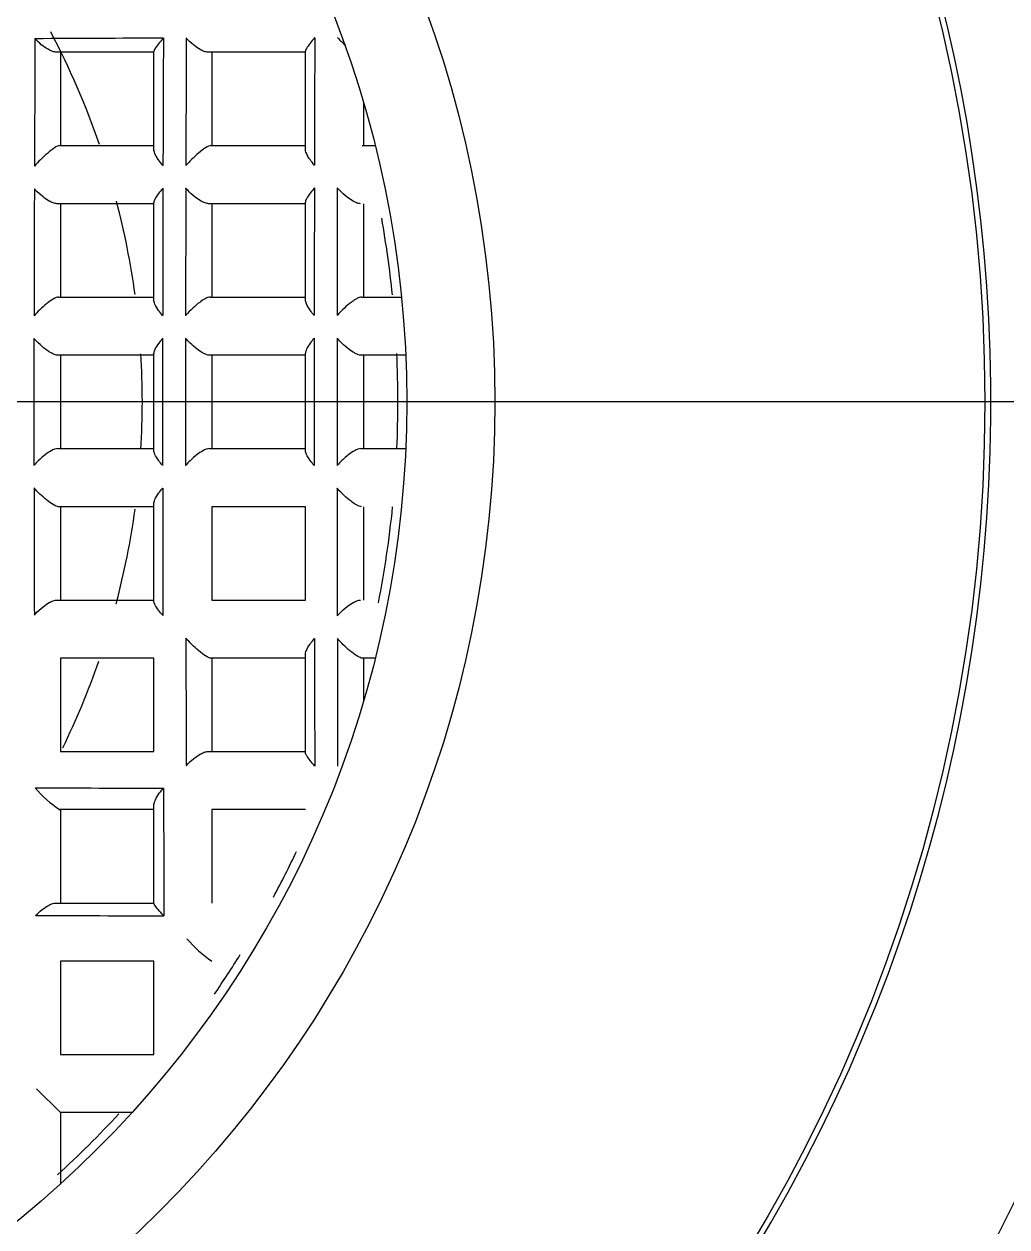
# Model space of a CAD drawing. Header units: millimetres. Extents: x -60 to 7633, y -2614 to 2146.
# Drawn here: x 4824.01 to 4829.59, y -1082.4 to -1075.57 of the extents above; entities that cross this region are included whole.
import ezdxf
from ezdxf.lldxf.tags import DXFTag

# ---------------------------------------------------------------- set-up
doc = ezdxf.new("R2010")
doc.units = ezdxf.units.MM
doc.layers.get('0').update_dxf_attribs({"color": 250})
tags = doc.linetypes.add('CENTER2', pattern=[28.575, 19.05, -3.175, 3.175, -3.175]).pattern_tags.tags
tags[10:11] = [DXFTag(74, 4), DXFTag(75, 0), DXFTag(340, '0'), DXFTag(46, 0.0), DXFTag(50, 0.0), DXFTag(44, 0.0), DXFTag(45, 0.0)]
tags[8:9] = [DXFTag(74, 4), DXFTag(75, 0), DXFTag(340, '0'), DXFTag(46, 0.0), DXFTag(50, 0.0), DXFTag(44, 0.0), DXFTag(45, 0.0)]
tags[6:7] = [DXFTag(74, 4), DXFTag(75, 0), DXFTag(340, '0'), DXFTag(46, 0.0), DXFTag(50, 0.0), DXFTag(44, 0.0), DXFTag(45, 0.0)]
tags[4:5] = [DXFTag(74, 4), DXFTag(75, 0), DXFTag(340, '0'), DXFTag(46, 0.0), DXFTag(50, 0.0), DXFTag(44, 0.0), DXFTag(45, 0.0)]

msp = doc.modelspace()

# ---------------------------------------------------------------- linework, layer by layer
at = {"linetype": 'Continuous'}
for p, q in [((4824.7478, -1075.7266), (4824.1949, -1075.7266)), ((4824.2178, -1075.7266), (4824.2178, -1076.2566)), ((4824.7478, -1076.2766), (4824.7478, -1075.7229)), ((4825.6078, -1075.7266), (4825.0559, -1075.7266)), ((4825.0778, -1075.7266), (4825.0778, -1076.2566)), ((4825.6078, -1076.2757), (4825.6078, -1075.7217)), ((4825.9378, -1076.014), (4825.9378, -1076.2566)), ((4824.2127, -1076.2566), (4824.7478, -1076.2566)), ((4825.0714, -1076.2566), (4825.6078, -1076.2566)), ((4825.9305, -1076.2566), (4826.0037, -1076.2566)), ((4824.7478, -1076.5866), (4824.1979, -1076.5866)), ((4824.2178, -1076.5866), (4824.2178, -1077.1166)), ((4824.7478, -1077.1328), (4824.7478, -1076.5794)), ((4825.6078, -1076.5866), (4825.0589, -1076.5866)), ((4825.0778, -1076.5866), (4825.0778, -1077.1166)), ((4825.6078, -1077.1324), (4825.6078, -1076.5785)), ((4825.9378, -1076.5866), (4825.9378, -1077.1166)), ((4824.2079, -1077.1166), (4824.7478, -1077.1166)), ((4825.0673, -1077.1166), (4825.6078, -1077.1166)), ((4825.9269, -1077.1166), (4826.1552, -1077.1166)), ((4824.7478, -1077.4466), (4824.2025, -1077.4466)), ((4824.2178, -1077.4466), (4824.2178, -1077.9766)), ((4824.7478, -1077.9882), (4824.7478, -1077.4349)), ((4825.6078, -1077.4466), (4825.0628, -1077.4466)), ((4825.0778, -1077.4466), (4825.0778, -1077.9766)), ((4825.6078, -1077.9885), (4825.6078, -1077.4347)), ((4826.1792, -1077.4466), (4825.9231, -1077.4466)), ((4825.9378, -1077.4466), (4825.9378, -1077.9766)), ((4824.2025, -1077.9766), (4824.7478, -1077.9766)), ((4825.0628, -1077.9766), (4825.6078, -1077.9766)), ((4825.9231, -1077.9766), (4826.1792, -1077.9766)), ((4824.7478, -1078.8438), (4824.7478, -1078.2904)), ((4824.7478, -1078.3066), (4824.2079, -1078.3066)), ((4824.2178, -1078.3066), (4824.2178, -1078.8366)), ((4825.0778, -1078.3066), (4825.0778, -1078.8366)), ((4825.6078, -1078.3066), (4825.0778, -1078.3066)), ((4825.6078, -1078.8366), (4825.6078, -1078.3066)), ((4825.9378, -1078.3066), (4825.9378, -1078.8366)), ((4824.1979, -1078.8366), (4824.7478, -1078.8366)), ((4825.0778, -1078.8366), (4825.6078, -1078.8366)), ((4824.2178, -1079.1666), (4824.2178, -1079.6966)), ((4824.7478, -1079.1666), (4824.2178, -1079.1666)), ((4824.7478, -1079.6966), (4824.7478, -1079.1666)), ((4825.6078, -1079.1666), (4825.0714, -1079.1666)), ((4825.0778, -1079.1666), (4825.0778, -1079.6966)), ((4825.6078, -1079.7014), (4825.6078, -1079.1474)), ((4826.0037, -1079.1666), (4825.9305, -1079.1666)), ((4825.9378, -1079.1666), (4825.9378, -1079.4091)), ((4824.2178, -1079.6966), (4824.7478, -1079.6966)), ((4825.0559, -1079.6966), (4825.6078, -1079.6966)), ((4824.7478, -1080.558), (4824.7478, -1080.0039)), ((4824.7478, -1080.0266), (4824.2159, -1080.0266)), ((4824.2178, -1080.0266), (4824.2178, -1080.5566)), ((4825.0778, -1080.0266), (4825.0778, -1080.5566)), ((4825.6078, -1080.0266), (4825.0778, -1080.0266)), ((4824.1933, -1080.5566), (4824.7478, -1080.5566)), ((4824.2178, -1080.8866), (4824.2178, -1081.4166)), ((4824.7478, -1080.8866), (4824.2178, -1080.8866)), ((4824.7478, -1081.4166), (4824.7478, -1080.8866)), ((4824.2178, -1081.4166), (4824.7478, -1081.4166)), ((4824.2178, -1081.7466), (4824.0825, -1081.6112)), ((4824.2178, -1081.7466), (4824.2178, -1082.1532)), ((4824.6244, -1081.7466), (4824.2178, -1081.7466))]:
    msp.add_line(p, q, dxfattribs=at)
at = {"linetype": 'CENTER2'}
msp.add_line((4840.1828, -1077.7116), (4800.1828, -1077.7116), dxfattribs=at)
at = {"linetype": 'Continuous'}
for radius in [154.9947, 153.2, 152.9965, 152.9, 152.7, 32.5, 31.9997, 10.48, 9.28, 6.5, 6]:
    msp.add_circle((4820.1828, -1077.7116), radius, dxfattribs=at)
for centre, radius, start, end in [((4820.1828, -1077.7116), 9.315, 255, 195), ((4820.1828, -1077.7116), 4.5, 18.95628, 27.81797), ((5580.6, -1079.25), 756.5349, 179.7273558, 179.7821024), ((4827.3578, -1782.9238), 707.2814, 90.2070277, 90.2660455), ((5633.0279, -1078.6533), 808.2313, 179.7868836, 179.8381762), ((5649.4789, -1078.5869), 824.5522, 179.7956836, 179.8459689), ((5767.593, -1078.3228), 941.9358, 179.83707, 179.8811249), ((4826.0723, -1075.3915), 0.378, 221.89186, 231.54618), ((5203.0141, -1077.8439), 378.9463, 179.797029, 179.9061), ((5325.8077, -1077.8038), 501.0099, 179.850809, 179.933443), ((5350.0223, -1077.7987), 525.0945, 179.858178, 179.937042), ((5498.8505, -1077.7765), 673.1927, 179.8911378, 179.9527271), ((5527.6435, -1077.7734), 701.8557, 179.8958121, 179.9548973), ((4820.1828, -1077.7116), 4.5, 7.77456, 14.66562), ((4820.1828, -1077.7116), 5.95, 5.85858, 10.08721), ((5130.0535, -1077.7116), 305.9857, 179.932519, 180.067481), ((5254.8861, -1077.7116), 430.0883, 179.951895, 180.048105), ((5279.3525, -1077.7116), 454.4247, 179.954458, 180.045542), ((5429.2966, -1077.7116), 603.6388, 179.965668, 180.034332), ((5458.235, -1077.7116), 632.4471, 179.967225, 180.032775), ((4820.1828, -1077.7116), 4.5, 0, 3.48389), ((4820.1828, -1077.7116), 5.95, 0, 2.64187), ((4820.1828, -1077.7116), 4.5, 356.57223, 0), ((4820.1828, -1077.7116), 5.95, 357.47563, 0), ((5203.0031, -1077.5793), 378.9354, 180.093898, 180.202972), ((5325.8155, -1077.6193), 501.0177, 180.066558, 180.149191), ((5527.6382, -1077.6497), 701.8504, 180.0451025, 180.1041881), ((4820.1828, -1077.7116), 4.5, 345.24474, 352.22563), ((4820.1828, -1077.7116), 5.95, 348.94267, 354.24854), ((5649.4638, -1076.8363), 824.5371, 180.1540307, 180.2043168), ((5767.6042, -1077.1004), 941.947, 180.1188754, 180.1629298), ((5792.4961, -1077.134), 966.7088, 180.1138526, 180.1567844), ((4820.1828, -1077.7116), 4.5, 334.12122, 340.89814), ((4827.4872, -358.965), 720.9451, 269.7287645, 269.7866536), ((4824.5365, -1079.5193), 0.6002, 219.63015, 237.70626), ((4820.1828, -1077.7116), 5.95, 331.80046, 334.60075), ((4820.1827, -1077.7115), 11.2939, 314.57126, 345.42874), ((4828.59, -156.8987), 923.7389, 269.720129, 269.7652689), ((4825.4902, -1080.2863), 0.729, 220.4844, 235.43114), ((4820.1828, -1077.7116), 5.95, 325.58311, 328.17574), ((4820.1828, -1077.7116), 5.95, 312.47613, 317.20895)]:
    msp.add_arc(centre, radius, start, end, dxfattribs=at)
for points, knots in [([(4824.1949, -1075.7266), (4824.1883, -1075.7266), (4824.1805, -1075.7249), (4824.1724, -1075.7221), (4824.1644, -1075.7192), (4824.1559, -1075.7152), (4824.1475, -1075.7103), (4824.1347, -1075.7031), (4824.1218, -1075.6939), (4824.1096, -1075.6839), (4824.0975, -1075.6739), (4824.0857, -1075.6629), (4824.075, -1075.6514), (4824.0746, -1075.651), (4824.0741, -1075.6505), (4824.0737, -1075.65)], [0, 0, 0, 0, 0.198123, 0.198123, 0.198123, 0.393986, 0.393986, 0.393986, 0.691201, 0.691201, 0.691201, 0.987467, 0.987467, 0.987467, 1, 1, 1, 1]), ([(4824.8022, -1075.647), (4824.8018, -1075.6474), (4824.8014, -1075.6479), (4824.801, -1075.6483), (4824.7912, -1075.659), (4824.7823, -1075.6695), (4824.7745, -1075.6791), (4824.7658, -1075.69), (4824.7584, -1075.7002), (4824.7536, -1075.7084), (4824.7501, -1075.7145), (4824.7478, -1075.7196), (4824.7478, -1075.7229)], [0, 0, 0, 0, 0.013593, 0.013593, 0.013593, 0.347736, 0.347736, 0.347736, 0.724088, 0.724088, 0.724088, 1, 1, 1, 1]), ([(4825.0559, -1075.7266), (4825.0496, -1075.7266), (4825.0421, -1075.725), (4825.0343, -1075.7222), (4825.0265, -1075.7195), (4825.0182, -1075.7155), (4825.01, -1075.7109), (4824.9977, -1075.7039), (4824.9851, -1075.695), (4824.9732, -1075.6854), (4824.9591, -1075.674), (4824.9455, -1075.6612), (4824.9333, -1075.648), (4824.9329, -1075.6475), (4824.9324, -1075.647), (4824.932, -1075.6465)], [0, 0, 0, 0, 0.187816, 0.187816, 0.187816, 0.373526, 0.373526, 0.373526, 0.654344, 0.654344, 0.654344, 0.987809, 0.987809, 0.987809, 1, 1, 1, 1]), ([(4825.6611, -1075.6442), (4825.6607, -1075.6447), (4825.6603, -1075.6451), (4825.6599, -1075.6456), (4825.6507, -1075.6558), (4825.6422, -1075.6658), (4825.6349, -1075.6752), (4825.626, -1075.6864), (4825.6186, -1075.6971), (4825.6137, -1075.7059), (4825.6101, -1075.7123), (4825.6078, -1075.718), (4825.6078, -1075.7217)], [0, 0, 0, 0, 0.013794, 0.013794, 0.013794, 0.332699, 0.332699, 0.332699, 0.717117, 0.717117, 0.717117, 1, 1, 1, 1]), ([(4824.2127, -1076.2566), (4824.207, -1076.2566), (4824.1964, -1076.2617), (4824.1713, -1076.2785), (4824.1574, -1076.2894), (4824.1172, -1076.324), (4824.0917, -1076.3493), (4824.0706, -1076.3729)], [0, 0, 0, 0, 0.25, 0.25, 0.5, 0.5, 1, 1, 1, 1]), ([(4824.7998, -1076.3705), (4824.7994, -1076.37), (4824.799, -1076.3696), (4824.7985, -1076.3691), (4824.7894, -1076.3587), (4824.781, -1076.3481), (4824.7738, -1076.3375), (4824.7654, -1076.3253), (4824.7583, -1076.3129), (4824.7537, -1076.3015), (4824.75, -1076.2925), (4824.7478, -1076.2838), (4824.7478, -1076.2766)], [0, 0, 0, 0, 0.014955, 0.014955, 0.014955, 0.332887, 0.332887, 0.332887, 0.705714, 0.705714, 0.705714, 1, 1, 1, 1]), ([(4825.0714, -1076.2566), (4825.0652, -1076.2566), (4825.0544, -1076.2615), (4825.0292, -1076.2777), (4825.0154, -1076.2883), (4824.9757, -1076.3218), (4824.9506, -1076.3467), (4824.9297, -1076.3702)], [0, 0, 0, 0, 0.25, 0.25, 0.5, 0.5, 1, 1, 1, 1]), ([(4825.6593, -1076.3685), (4825.6589, -1076.368), (4825.6584, -1076.3675), (4825.658, -1076.367), (4825.6492, -1076.357), (4825.6411, -1076.3467), (4825.6341, -1076.3365), (4825.6255, -1076.3242), (4825.6184, -1076.3118), (4825.6137, -1076.3004), (4825.6101, -1076.2914), (4825.6078, -1076.2828), (4825.6078, -1076.2757)], [0, 0, 0, 0, 0.014965, 0.014965, 0.014965, 0.324839, 0.324839, 0.324839, 0.702876, 0.702876, 0.702876, 1, 1, 1, 1]), ([(4824.1979, -1076.5866), (4824.192, -1076.5866), (4824.185, -1076.5851), (4824.1776, -1076.5825), (4824.1702, -1076.5799), (4824.1623, -1076.5761), (4824.1544, -1076.5717), (4824.1427, -1076.5651), (4824.1306, -1076.5568), (4824.1192, -1076.5478), (4824.1043, -1076.536), (4824.0899, -1076.5227), (4824.077, -1076.509), (4824.0751, -1076.507), (4824.0732, -1076.5049), (4824.0714, -1076.5029), (4824.071, -1076.5024), (4824.0705, -1076.5019), (4824.0701, -1076.5014)], [0, 0, 0, 0, 0.173521, 0.173521, 0.173521, 0.345169, 0.345169, 0.345169, 0.602704, 0.602704, 0.602704, 0.939268, 0.939268, 0.939268, 0.988285, 0.988285, 0.988285, 1, 1, 1, 1]), ([(4824.7995, -1076.4993), (4824.7991, -1076.4997), (4824.7987, -1076.5002), (4824.7983, -1076.5006), (4824.7899, -1076.5101), (4824.7821, -1076.5195), (4824.7753, -1076.5285), (4824.7663, -1076.5403), (4824.7588, -1076.5516), (4824.7538, -1076.5612), (4824.7501, -1076.5684), (4824.7478, -1076.5748), (4824.7478, -1076.5794)], [0, 0, 0, 0, 0.014142, 0.014142, 0.014142, 0.312027, 0.312027, 0.312027, 0.706914, 0.706914, 0.706914, 1, 1, 1, 1]), ([(4825.0589, -1076.5866), (4825.0532, -1076.5866), (4825.0464, -1076.5851), (4825.0392, -1076.5826), (4825.032, -1076.58), (4825.0243, -1076.5764), (4825.0166, -1076.5721), (4825.0052, -1076.5656), (4824.9934, -1076.5576), (4824.9822, -1076.5488), (4824.9674, -1076.5373), (4824.9531, -1076.5242), (4824.9402, -1076.5107), (4824.937, -1076.5073), (4824.9338, -1076.5039), (4824.9307, -1076.5004), (4824.9303, -1076.4999), (4824.9298, -1076.4994), (4824.9294, -1076.499)], [0, 0, 0, 0, 0.167273, 0.167273, 0.167273, 0.332789, 0.332789, 0.332789, 0.579523, 0.579523, 0.579523, 0.906487, 0.906487, 0.906487, 0.9885, 0.9885, 0.9885, 1, 1, 1, 1]), ([(4825.659, -1076.4974), (4825.6586, -1076.4979), (4825.6582, -1076.4983), (4825.6578, -1076.4988), (4825.6496, -1076.5081), (4825.6421, -1076.5174), (4825.6354, -1076.5262), (4825.6264, -1076.5382), (4825.6188, -1076.5497), (4825.6138, -1076.5596), (4825.6101, -1076.567), (4825.6078, -1076.5736), (4825.6078, -1076.5785)], [0, 0, 0, 0, 0.014252, 0.014252, 0.014252, 0.306746, 0.306746, 0.306746, 0.70396, 0.70396, 0.70396, 1, 1, 1, 1]), ([(4825.9196, -1076.5866), (4825.9141, -1076.5866), (4825.9075, -1076.5852), (4825.9004, -1076.5827), (4825.8934, -1076.5802), (4825.8859, -1076.5766), (4825.8783, -1076.5723), (4825.8671, -1076.566), (4825.8555, -1076.5581), (4825.8445, -1076.5496), (4825.8298, -1076.5382), (4825.8156, -1076.5253), (4825.8027, -1076.512), (4825.7984, -1076.5076), (4825.7943, -1076.5031), (4825.7903, -1076.4986), (4825.7898, -1076.4981), (4825.7894, -1076.4976), (4825.789, -1076.4972)], [0, 0, 0, 0, 0.162938, 0.162938, 0.162938, 0.324202, 0.324202, 0.324202, 0.563299, 0.563299, 0.563299, 0.883093, 0.883093, 0.883093, 0.988652, 0.988652, 0.988652, 1, 1, 1, 1]), ([(4824.2079, -1077.1166), (4824.1932, -1077.1166), (4824.1638, -1077.1348), (4824.1125, -1077.1762), (4824.0883, -1077.1999), (4824.0682, -1077.2228)], [0, 0, 0, 0, 0.5, 0.5, 1, 1, 1, 1]), ([(4824.7981, -1077.2219), (4824.7977, -1077.2214), (4824.7973, -1077.2209), (4824.7969, -1077.2204), (4824.7888, -1077.2111), (4824.7814, -1077.2017), (4824.7748, -1077.1924), (4824.766, -1077.18), (4824.7587, -1077.1676), (4824.7538, -1077.1564), (4824.7501, -1077.1477), (4824.7478, -1077.1395), (4824.7478, -1077.1328)], [0, 0, 0, 0, 0.014924, 0.014924, 0.014924, 0.304806, 0.304806, 0.304806, 0.696698, 0.696698, 0.696698, 1, 1, 1, 1]), ([(4825.0673, -1077.1166), (4825.0635, -1077.1166), (4825.0586, -1077.1177), (4825.0531, -1077.1198), (4825.0476, -1077.1219), (4825.0414, -1077.125), (4825.035, -1077.1287), (4825.0264, -1077.1337), (4825.0171, -1077.14), (4825.0081, -1077.1468), (4824.9953, -1077.1563), (4824.9826, -1077.1671), (4824.9707, -1077.1781), (4824.9558, -1077.1918), (4824.9417, -1077.2062), (4824.9293, -1077.2203), (4824.9289, -1077.2208), (4824.9285, -1077.2213), (4824.9281, -1077.2217)], [0, 0, 0, 0, 0.129049, 0.129049, 0.129049, 0.257259, 0.257259, 0.257259, 0.432473, 0.432473, 0.432473, 0.68013, 0.68013, 0.68013, 0.989883, 0.989883, 0.989883, 1, 1, 1, 1]), ([(4825.658, -1077.221), (4825.6576, -1077.2206), (4825.6572, -1077.2201), (4825.6568, -1077.2196), (4825.6488, -1077.2103), (4825.6414, -1077.201), (4825.6349, -1077.1918), (4825.6261, -1077.1793), (4825.6187, -1077.167), (4825.6139, -1077.1558), (4825.6101, -1077.1471), (4825.6078, -1077.139), (4825.6078, -1077.1324)], [0, 0, 0, 0, 0.0149, 0.0149, 0.0149, 0.303312, 0.303312, 0.303312, 0.696338, 0.696338, 0.696338, 1, 1, 1, 1]), ([(4825.9269, -1077.1166), (4825.923, -1077.1166), (4825.918, -1077.1177), (4825.9124, -1077.1199), (4825.9068, -1077.122), (4825.9005, -1077.1251), (4825.8941, -1077.1288), (4825.8853, -1077.1339), (4825.8759, -1077.1403), (4825.8667, -1077.1471), (4825.8538, -1077.1568), (4825.841, -1077.1677), (4825.829, -1077.1788), (4825.8147, -1077.192), (4825.8012, -1077.2059), (4825.7893, -1077.2195), (4825.7888, -1077.22), (4825.7884, -1077.2205), (4825.788, -1077.2209)], [0, 0, 0, 0, 0.130615, 0.130615, 0.130615, 0.260342, 0.260342, 0.260342, 0.438697, 0.438697, 0.438697, 0.690382, 0.690382, 0.690382, 0.989825, 0.989825, 0.989825, 1, 1, 1, 1]), ([(4824.2025, -1077.4466), (4824.1976, -1077.4466), (4824.1916, -1077.4453), (4824.1852, -1077.4429), (4824.1787, -1077.4406), (4824.1716, -1077.4372), (4824.1645, -1077.4332), (4824.1542, -1077.4274), (4824.1435, -1077.4202), (4824.1332, -1077.4123), (4824.119, -1077.4016), (4824.1051, -1077.3894), (4824.0924, -1077.3769), (4824.0843, -1077.369), (4824.0765, -1077.3608), (4824.0693, -1077.3526), (4824.0689, -1077.3521), (4824.0685, -1077.3517), (4824.0681, -1077.3512)], [0, 0, 0, 0, 0.148561, 0.148561, 0.148561, 0.295756, 0.295756, 0.295756, 0.509003, 0.509003, 0.509003, 0.80311, 0.80311, 0.80311, 0.989148, 0.989148, 0.989148, 1, 1, 1, 1]), ([(4824.798, -1077.3505), (4824.7976, -1077.3509), (4824.7972, -1077.3514), (4824.7968, -1077.3519), (4824.789, -1077.3609), (4824.7818, -1077.3698), (4824.7754, -1077.3786), (4824.7664, -1077.3909), (4824.7588, -1077.403), (4824.7539, -1077.4136), (4824.7502, -1077.4217), (4824.7478, -1077.4292), (4824.7478, -1077.4349)], [0, 0, 0, 0, 0.014628, 0.014628, 0.014628, 0.296243, 0.296243, 0.296243, 0.696776, 0.696776, 0.696776, 1, 1, 1, 1]), ([(4825.0628, -1077.4466), (4825.0581, -1077.4466), (4825.0521, -1077.4453), (4825.0457, -1077.443), (4825.0393, -1077.4407), (4825.0323, -1077.4373), (4825.0253, -1077.4333), (4825.0151, -1077.4276), (4825.0045, -1077.4204), (4824.9942, -1077.4126), (4824.9802, -1077.402), (4824.9663, -1077.3899), (4824.9537, -1077.3775), (4824.9451, -1077.3691), (4824.9368, -1077.3605), (4824.9292, -1077.3518), (4824.9288, -1077.3513), (4824.9284, -1077.3508), (4824.928, -1077.3504)], [0, 0, 0, 0, 0.146971, 0.146971, 0.146971, 0.292613, 0.292613, 0.292613, 0.502793, 0.502793, 0.502793, 0.793256, 0.793256, 0.793256, 0.98921, 0.98921, 0.98921, 1, 1, 1, 1]), ([(4825.658, -1077.3499), (4825.6575, -1077.3503), (4825.6571, -1077.3508), (4825.6567, -1077.3513), (4825.649, -1077.3603), (4825.6417, -1077.3693), (4825.6354, -1077.378), (4825.6264, -1077.3904), (4825.6188, -1077.4025), (4825.6139, -1077.4132), (4825.6101, -1077.4213), (4825.6078, -1077.4288), (4825.6078, -1077.4347)], [0, 0, 0, 0, 0.014647, 0.014647, 0.014647, 0.296301, 0.296301, 0.296301, 0.696508, 0.696508, 0.696508, 1, 1, 1, 1]), ([(4825.9231, -1077.4466), (4825.9183, -1077.4466), (4825.9125, -1077.4453), (4825.9061, -1077.443), (4825.8998, -1077.4407), (4825.8928, -1077.4373), (4825.8858, -1077.4334), (4825.8757, -1077.4277), (4825.8651, -1077.4205), (4825.855, -1077.4128), (4825.841, -1077.4022), (4825.8272, -1077.3902), (4825.8146, -1077.3779), (4825.8056, -1077.3692), (4825.7971, -1077.3602), (4825.7892, -1077.3512), (4825.7888, -1077.3507), (4825.7884, -1077.3503), (4825.7879, -1077.3498)], [0, 0, 0, 0, 0.145875, 0.145875, 0.145875, 0.290449, 0.290449, 0.290449, 0.498511, 0.498511, 0.498511, 0.786425, 0.786425, 0.786425, 0.989253, 0.989253, 0.989253, 1, 1, 1, 1]), ([(4824.2025, -1077.9766), (4824.1976, -1077.9766), (4824.1916, -1077.9779), (4824.1852, -1077.9802), (4824.1787, -1077.9825), (4824.1716, -1077.9859), (4824.1645, -1077.9899), (4824.1542, -1077.9957), (4824.1435, -1078.003), (4824.1332, -1078.0108), (4824.119, -1078.0216), (4824.1051, -1078.0338), (4824.0924, -1078.0462), (4824.0843, -1078.0542), (4824.0765, -1078.0623), (4824.0693, -1078.0705), (4824.0689, -1078.071), (4824.0685, -1078.0715), (4824.0681, -1078.072)], [0, 0, 0, 0, 0.148561, 0.148561, 0.148561, 0.295756, 0.295756, 0.295756, 0.509003, 0.509003, 0.509003, 0.80311, 0.80311, 0.80311, 0.989148, 0.989148, 0.989148, 1, 1, 1, 1]), ([(4824.798, -1078.0727), (4824.7976, -1078.0722), (4824.7972, -1078.0717), (4824.7968, -1078.0713), (4824.789, -1078.0623), (4824.7818, -1078.0533), (4824.7754, -1078.0446), (4824.7664, -1078.0323), (4824.7588, -1078.0202), (4824.7539, -1078.0095), (4824.7502, -1078.0015), (4824.7478, -1077.994), (4824.7478, -1077.9882)], [0, 0, 0, 0, 0.014628, 0.014628, 0.014628, 0.296243, 0.296243, 0.296243, 0.696776, 0.696776, 0.696776, 1, 1, 1, 1]), ([(4825.0628, -1077.9766), (4825.0581, -1077.9766), (4825.0521, -1077.9779), (4825.0457, -1077.9802), (4825.0393, -1077.9825), (4825.0323, -1077.9859), (4825.0253, -1077.9899), (4825.0151, -1077.9956), (4825.0045, -1078.0028), (4824.9942, -1078.0105), (4824.9802, -1078.0212), (4824.9663, -1078.0333), (4824.9537, -1078.0457), (4824.9451, -1078.0541), (4824.9368, -1078.0627), (4824.9292, -1078.0714), (4824.9288, -1078.0718), (4824.9284, -1078.0723), (4824.928, -1078.0728)], [0, 0, 0, 0, 0.146971, 0.146971, 0.146971, 0.292613, 0.292613, 0.292613, 0.502793, 0.502793, 0.502793, 0.793256, 0.793256, 0.793256, 0.98921, 0.98921, 0.98921, 1, 1, 1, 1]), ([(4825.658, -1078.0733), (4825.6575, -1078.0728), (4825.6571, -1078.0724), (4825.6567, -1078.0719), (4825.649, -1078.0629), (4825.6417, -1078.0539), (4825.6354, -1078.0451), (4825.6264, -1078.0328), (4825.6188, -1078.0207), (4825.6139, -1078.01), (4825.6101, -1078.0019), (4825.6078, -1077.9943), (4825.6078, -1077.9885)], [0, 0, 0, 0, 0.014647, 0.014647, 0.014647, 0.296301, 0.296301, 0.296301, 0.696508, 0.696508, 0.696508, 1, 1, 1, 1]), ([(4825.9231, -1077.9766), (4825.9183, -1077.9766), (4825.9125, -1077.9779), (4825.9061, -1077.9802), (4825.8998, -1077.9825), (4825.8928, -1077.9858), (4825.8858, -1077.9898), (4825.8757, -1077.9955), (4825.8651, -1078.0026), (4825.855, -1078.0103), (4825.841, -1078.0209), (4825.8272, -1078.033), (4825.8146, -1078.0453), (4825.8056, -1078.054), (4825.7971, -1078.0629), (4825.7892, -1078.0719), (4825.7888, -1078.0724), (4825.7884, -1078.0729), (4825.7879, -1078.0734)], [0, 0, 0, 0, 0.145875, 0.145875, 0.145875, 0.290449, 0.290449, 0.290449, 0.498511, 0.498511, 0.498511, 0.786425, 0.786425, 0.786425, 0.989253, 0.989253, 0.989253, 1, 1, 1, 1]), ([(4824.2079, -1078.3066), (4824.1932, -1078.3066), (4824.1638, -1078.2883), (4824.1125, -1078.247), (4824.0883, -1078.2233), (4824.0682, -1078.2003)], [0, 0, 0, 0, 0.5, 0.5, 1, 1, 1, 1]), ([(4824.7478, -1078.2904), (4824.7478, -1078.2837), (4824.7501, -1078.2755), (4824.7538, -1078.2668), (4824.7587, -1078.2556), (4824.766, -1078.2432), (4824.7748, -1078.2307), (4824.7814, -1078.2215), (4824.7888, -1078.2121), (4824.7969, -1078.2027), (4824.7973, -1078.2023), (4824.7977, -1078.2018), (4824.7981, -1078.2013)], [0, 0, 0, 0, 0.303302, 0.303302, 0.303302, 0.695194, 0.695194, 0.695194, 0.985076, 0.985076, 0.985076, 1, 1, 1, 1]), ([(4825.9269, -1078.3066), (4825.923, -1078.3066), (4825.918, -1078.3054), (4825.9124, -1078.3033), (4825.9068, -1078.3012), (4825.9005, -1078.2981), (4825.8941, -1078.2943), (4825.8853, -1078.2892), (4825.8759, -1078.2829), (4825.8667, -1078.276), (4825.8538, -1078.2664), (4825.841, -1078.2554), (4825.829, -1078.2443), (4825.8147, -1078.2311), (4825.8012, -1078.2172), (4825.7893, -1078.2036), (4825.7888, -1078.2031), (4825.7884, -1078.2027), (4825.788, -1078.2022)], [0, 0, 0, 0, 0.130615, 0.130615, 0.130615, 0.260342, 0.260342, 0.260342, 0.438697, 0.438697, 0.438697, 0.690382, 0.690382, 0.690382, 0.989825, 0.989825, 0.989825, 1, 1, 1, 1]), ([(4824.0701, -1078.9217), (4824.0705, -1078.9212), (4824.071, -1078.9207), (4824.0714, -1078.9203), (4824.0732, -1078.9182), (4824.0751, -1078.9162), (4824.077, -1078.9142), (4824.0899, -1078.9005), (4824.1043, -1078.8872), (4824.1192, -1078.8754), (4824.1306, -1078.8664), (4824.1427, -1078.8581), (4824.1544, -1078.8515), (4824.1623, -1078.847), (4824.1702, -1078.8433), (4824.1776, -1078.8407), (4824.185, -1078.8381), (4824.192, -1078.8366), (4824.1979, -1078.8366)], [0, 0, 0, 0, 0.011715, 0.011715, 0.011715, 0.060732, 0.060732, 0.060732, 0.397296, 0.397296, 0.397296, 0.654831, 0.654831, 0.654831, 0.826479, 0.826479, 0.826479, 1, 1, 1, 1]), ([(4824.7995, -1078.9239), (4824.7991, -1078.9234), (4824.7987, -1078.923), (4824.7983, -1078.9225), (4824.7899, -1078.913), (4824.7821, -1078.9036), (4824.7753, -1078.8947), (4824.7663, -1078.8829), (4824.7588, -1078.8716), (4824.7538, -1078.8619), (4824.7501, -1078.8548), (4824.7478, -1078.8484), (4824.7478, -1078.8438)], [0, 0, 0, 0, 0.014142, 0.014142, 0.014142, 0.312027, 0.312027, 0.312027, 0.706914, 0.706914, 0.706914, 1, 1, 1, 1]), ([(4825.789, -1078.926), (4825.7894, -1078.9255), (4825.7898, -1078.925), (4825.7903, -1078.9245), (4825.7943, -1078.92), (4825.7984, -1078.9156), (4825.8027, -1078.9111), (4825.8156, -1078.8979), (4825.8298, -1078.885), (4825.8445, -1078.8736), (4825.8555, -1078.865), (4825.8671, -1078.8571), (4825.8783, -1078.8508), (4825.8859, -1078.8466), (4825.8934, -1078.843), (4825.9004, -1078.8405), (4825.9075, -1078.838), (4825.9141, -1078.8366), (4825.9196, -1078.8366)], [0, 0, 0, 0, 0.011348, 0.011348, 0.011348, 0.116907, 0.116907, 0.116907, 0.436701, 0.436701, 0.436701, 0.675798, 0.675798, 0.675798, 0.837062, 0.837062, 0.837062, 1, 1, 1, 1]), ([(4825.0714, -1079.1666), (4825.0652, -1079.1666), (4825.0544, -1079.1616), (4825.0292, -1079.1455), (4825.0154, -1079.1349), (4824.9757, -1079.1014), (4824.9506, -1079.0764), (4824.9297, -1079.053)], [0, 0, 0, 0, 0.25, 0.25, 0.5, 0.5, 1, 1, 1, 1]), ([(4825.6078, -1079.1474), (4825.6078, -1079.1403), (4825.6101, -1079.1318), (4825.6137, -1079.1228), (4825.6184, -1079.1114), (4825.6255, -1079.099), (4825.6341, -1079.0867), (4825.6411, -1079.0765), (4825.6492, -1079.0662), (4825.658, -1079.0561), (4825.6584, -1079.0556), (4825.6589, -1079.0552), (4825.6593, -1079.0547)], [0, 0, 0, 0, 0.297124, 0.297124, 0.297124, 0.675161, 0.675161, 0.675161, 0.985035, 0.985035, 0.985035, 1, 1, 1, 1]), ([(4825.9305, -1079.1666), (4825.9174, -1079.1666), (4825.8872, -1079.1467), (4825.8347, -1079.1029), (4825.8098, -1079.0783), (4825.7892, -1079.0549)], [0, 0, 0, 0, 0.5, 0.5, 1, 1, 1, 1]), ([(4824.932, -1079.7766), (4824.9324, -1079.7762), (4824.9329, -1079.7757), (4824.9333, -1079.7752), (4824.9455, -1079.762), (4824.9591, -1079.7491), (4824.9732, -1079.7377), (4824.9851, -1079.7281), (4824.9977, -1079.7193), (4825.01, -1079.7123), (4825.0182, -1079.7076), (4825.0265, -1079.7037), (4825.0343, -1079.7009), (4825.0421, -1079.6982), (4825.0496, -1079.6966), (4825.0559, -1079.6966)], [0, 0, 0, 0, 0.012191, 0.012191, 0.012191, 0.345656, 0.345656, 0.345656, 0.626474, 0.626474, 0.626474, 0.812184, 0.812184, 0.812184, 1, 1, 1, 1]), ([(4825.6611, -1079.7789), (4825.6607, -1079.7785), (4825.6603, -1079.778), (4825.6599, -1079.7776), (4825.6507, -1079.7674), (4825.6422, -1079.7574), (4825.6349, -1079.748), (4825.626, -1079.7367), (4825.6186, -1079.7261), (4825.6137, -1079.7173), (4825.6101, -1079.7108), (4825.6078, -1079.7052), (4825.6078, -1079.7014)], [0, 0, 0, 0, 0.013794, 0.013794, 0.013794, 0.332699, 0.332699, 0.332699, 0.717117, 0.717117, 0.717117, 1, 1, 1, 1]), ([(4824.7478, -1080.0039), (4824.7478, -1079.9964), (4824.75, -1079.9876), (4824.7535, -1079.9785), (4824.7579, -1079.9672), (4824.7646, -1079.955), (4824.7727, -1079.943), (4824.7809, -1079.9307), (4824.7907, -1079.9184), (4824.8013, -1079.9066), (4824.8018, -1079.9061), (4824.8022, -1079.9056), (4824.8027, -1079.9051)], [0, 0, 0, 0, 0.279991, 0.279991, 0.279991, 0.629241, 0.629241, 0.629241, 0.985245, 0.985245, 0.985245, 1, 1, 1, 1]), ([(4824.0778, -1080.6266), (4824.0783, -1080.6261), (4824.0787, -1080.6257), (4824.0792, -1080.6252), (4824.087, -1080.6171), (4824.0953, -1080.6094), (4824.1039, -1080.6021), (4824.1165, -1080.5914), (4824.13, -1080.5816), (4824.1433, -1080.5739), (4824.1522, -1080.5688), (4824.1611, -1080.5645), (4824.1695, -1080.5614), (4824.178, -1080.5584), (4824.1863, -1080.5566), (4824.1933, -1080.5566)], [0, 0, 0, 0, 0.013205, 0.013205, 0.013205, 0.234096, 0.234096, 0.234096, 0.56363, 0.56363, 0.56363, 0.780538, 0.780538, 0.780538, 1, 1, 1, 1]), ([(4824.8056, -1080.6299), (4824.8052, -1080.6295), (4824.8048, -1080.629), (4824.8044, -1080.6286), (4824.7928, -1080.6163), (4824.7822, -1080.6045), (4824.7732, -1080.5941), (4824.7649, -1080.5844), (4824.7579, -1080.5756), (4824.7533, -1080.5689), (4824.75, -1080.5639), (4824.7478, -1080.56), (4824.7478, -1080.558)], [0, 0, 0, 0, 0.013084, 0.013084, 0.013084, 0.39311, 0.39311, 0.39311, 0.743636, 0.743636, 0.743636, 1, 1, 1, 1])]:
    msp.add_open_spline(points, degree=3, knots=knots, dxfattribs=at)
msp.add_open_spline([(4824.8027, -1079.9051), (4824.8036, -1080.1487), (4824.8046, -1080.3902), (4824.8056, -1080.6299)], degree=3, dxfattribs=at)

doc.saveas('drawing.dxf')
